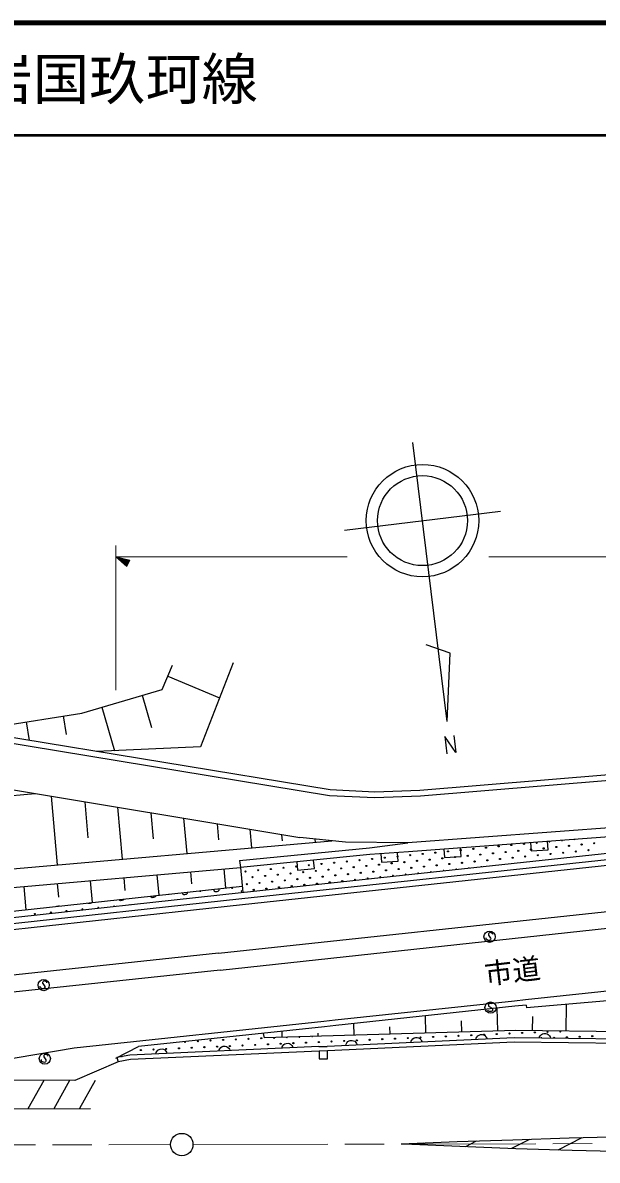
# Model space of a CAD drawing. Units: millimetres, scale not verified. Extents: x 40000 to 680000, y 20000 to 380000.
# Drawn here: x 245836 to 296925, y 278824 to 380000 of the extents above; entities that cross this region are included whole.
import ezdxf
from ezdxf.enums import TextEntityAlignment as Align

# ---------------------------------------------------------------- set-up
doc = ezdxf.new("R2010")
doc.units = ezdxf.units.MM
doc.header["$LTSCALE"] = 1000
doc.linetypes.add('CHAIN', pattern=[18.5, 12, -1.5, 3.5, -1.5])
for name, color, linetype, lineweight in [('M-BGD', 7, 'Continuous', 25), ('M-BGD-HTXT', 7, 'Continuous', 13), ('M-BMK', 2, 'CHAIN', 13), ('M-BMK-SRVR', 3, 'Continuous', 25), ('M-STR-STRC', 7, 'Continuous', 25), ('M-TTL', 2, 'Continuous', 140), ('M-TTL-LINE', 7, 'Continuous', 50)]:
    doc.layers.add(name, color=color, linetype=linetype, lineweight=lineweight)
doc.layers.add('M-TTL-TXT', color=7, linetype='Continuous')
doc.styles.add('ＭＳ ゴシック', font='')
doc.styles.get('ＭＳ ゴシック').set_extended_font_data('MS Gothic')

# ---------------------------------------------------------------- blocks, each defined once
blk = doc.blocks.new('BUHIN313')
at = {"color": 7, "linetype": 'Continuous', "lineweight": 25}
blk.add_lwpolyline([(-619, 423), (-1042, -196), (196, -1042), (619, -423)], dxfattribs=at)
blk = doc.blocks.new('BUHIN513')
at = {"color": 7, "linetype": 'Continuous', "lineweight": 25}
blk.add_lwpolyline([(-387, 317), (-283, 381), (-175, 418), (-31, 443), (92, 419), (205, 372), (325, 274), (393, 172), (440, 56), (446, -91), (431, -204), (387, -317)], dxfattribs=at)
blk = doc.blocks.new('BUHIN522')
at = {"color": 7, "linetype": 'Continuous', "lineweight": 25}
blk.add_lwpolyline([(-404, 295), (-304, 364), (-198, 408), (-56, 440), (68, 424), (184, 383), (309, 291), (383, 194), (437, 80), (450, -66), (441, -180), (404, -295)], dxfattribs=at)
blk = doc.blocks.new('BUHIN532')
at = {"color": 7, "linetype": 'Continuous', "lineweight": 25}
blk.add_lwpolyline([(-404, 295), (-304, 364), (-198, 407), (-56, 440), (68, 424), (183, 383), (309, 292), (383, 194), (436, 81), (450, -66), (441, -180), (404, -295)], dxfattribs=at)
blk = doc.blocks.new('BUHIN1421')
at = {"color": 7, "linetype": 'Continuous', "lineweight": 25}
blk.add_lwpolyline([(358, -7), (374, 31), (374, 72), (361, 124), (329, 195), (286, 246), (229, 281), (165, 287), (112, 266), (79, 248), (42, 209), (31, 166), (2, -148), (-27, -194), (-75, -238), (-132, -258), (-182, -262), (-238, -249), (-291, -188), (-338, -84), (-352, -35), (-352, 18), (-334, 70), (-297, 125)], dxfattribs=at)
blk.add_circle((0, 0), 498, dxfattribs=at)
blk = doc.blocks.new('BUHIN562')
at = {"color": 7, "linetype": 'Continuous', "lineweight": 13}
for points in [[(0, 0), (237, -1267), (805, -1006)], [(107, -233), (687, -974), (289, -1156)], [(159, -347), (625, -951), (313, -1094)], [(212, -463), (563, -928), (336, -1032)], [(264, -577), (501, -905), (359, -970)]]:
    blk.add_lwpolyline(points, close=True, dxfattribs=at)
for points in [[(53, -116), (749, -997), (266, -1219), (55, -119)], [(410, -895), (318, -693), (439, -882), (382, -908), (318, -693)]]:
    blk.add_lwpolyline(points, dxfattribs=at)
blk = doc.blocks.new('BUHIN592')
at = {"color": 3, "linetype": 'Continuous', "lineweight": 25}
blk.add_circle((0, 0), 995, dxfattribs=at)

msp = doc.modelspace()

# ---------------------------------------------------------------- linework, layer by layer
at = {"layer": 'M-BGD'}
for p, q in [((283568, 317849), (280532, 342664)), ((274434, 334866), (288330, 336566)), ((283832, 323926), (281725, 324676)), ((283568, 317849), (283832, 323926)), ((258246, 320704), (259149, 322874)), ((264535, 323067), (261638, 315606)), ((258734, 321877), (263330, 319964)), ((251080, 318603), (258246, 320704)), ((256454, 320178), (257289, 317330)), ((273163, 311760), (228225, 319156)), ((252872, 319128), (254007, 315253)), ((273108, 311242), (228140, 318643)), ((241205, 317020), (251080, 318603)), ((246142, 317811), (246406, 316164)), ((249434, 318339), (249698, 316691)), ((210533, 317477), (270469, 307537)), ((284347, 315079), (283364, 316518)), ((283364, 316518), (283560, 314981)), ((284159, 316610), (284347, 315079)), ((261638, 315606), (252391, 315179)), ((297958, 313108), (281162, 311725)), ((277142, 311566), (273163, 311760)), ((281162, 311725), (277142, 311566)), ((298001, 312590), (281193, 311205)), ((163237, 304087), (246934, 311440)), ((248940, 305106), (248405, 311196)), ((251347, 310708), (251628, 307499)), ((265255, 302630), (341993, 310878)), ((277139, 311046), (273108, 311242)), ((281193, 311205), (277139, 311046)), ((254693, 305612), (254288, 310220)), ((257230, 309732), (257434, 307411)), ((265313, 302093), (342096, 310346)), ((265368, 301576), (342195, 309833)), ((260447, 306117), (260172, 309244)), ((263114, 308756), (263240, 307324)), ((306160, 308997), (280092, 307047)), ((266201, 306622), (266056, 308268)), ((268858, 307768), (268906, 307225)), ((306220, 308199), (280152, 306249)), ((151527, 296549), (273316, 307248)), ((265096, 305472), (276666, 306615)), ((274533, 307124), (270469, 307537)), ((271865, 307120), (271842, 307388)), ((280092, 307047), (274533, 307124)), ((276666, 306615), (280092, 307047)), ((263229, 297235), (342636, 305784)), ((276699, 306006), (265206, 304864)), ((280152, 306249), (276699, 306006)), ((152541, 294967), (265206, 304864)), ((263723, 304734), (263872, 303045)), ((265096, 305472), (265206, 304864)), ((265206, 304864), (265410, 302647)), ((252034, 301756), (251864, 303692)), ((254829, 303953), (254928, 302828)), ((257953, 302401), (257794, 304213)), ((260759, 304474), (260851, 303423)), ((263390, 295743), (344087, 304450)), ((224565, 298765), (265359, 303207)), ((225400, 298290), (265254, 302630)), ((245934, 303171), (246115, 301111)), ((248899, 303432), (249004, 302233)), ((225457, 297753), (265313, 302093)), ((225511, 297235), (265369, 301576)), ((263230, 297235), (234890, 294195)), ((263390, 295743), (235048, 292704)), ((290547, 293116), (308482, 295060)), ((320786, 295041), (290624, 292375)), ((273615, 291303), (289555, 293013)), ((289608, 292516), (273672, 290806)), ((289555, 293013), (290547, 293116)), ((290599, 292619), (289608, 292516)), ((290599, 292619), (290624, 292375)), ((294154, 290306), (294189, 292690)), ((281691, 290137), (281646, 291662)), ((288078, 290325), (288018, 292345)), ((291167, 290350), (291186, 291596)), ((250417, 288826), (272609, 291186)), ((272664, 290689), (256134, 288931)), ((272609, 291186), (273615, 291303)), ((273672, 290806), (272664, 290689)), ((275305, 289949), (275275, 290978)), ((278498, 290043), (278479, 290680)), ((284885, 290231), (284855, 291232)), ((267322, 289714), (267237, 290112)), ((289674, 290372), (267322, 289714)), ((268919, 289761), (268903, 290289)), ((272112, 289855), (272104, 290128)), ((289531, 289714), (272909, 288944)), ((311366, 289471), (289531, 289714)), ((310579, 290064), (289674, 290372)), ((240017, 287053), (250417, 288826)), ((254114, 287912), (256134, 288931)), ((272168, 288936), (255367, 288173)), ((272186, 288537), (255414, 287775)), ((272168, 288936), (272909, 288944)), ((272928, 288545), (272186, 288537)), ((272186, 288537), (272193, 287842)), ((289538, 289314), (272928, 288545)), ((272935, 287850), (272928, 288545)), ((311348, 289071), (289538, 289314)), ((254325, 287567), (250454, 285914)), ((255367, 288173), (254208, 287952)), ((254208, 287952), (254325, 287567)), ((255414, 287775), (254325, 287567)), ((272193, 287842), (272935, 287850)), ((250454, 285914), (240151, 285945))]:
    msp.add_line(p, q, dxfattribs=at)
for points in [[(277678, 306075), (277730, 305327), (279226, 305432), (279174, 306180)], [(270206, 305361), (270280, 304615), (271773, 304763), (271699, 305509)], [(260478, 302676), (260471, 302607), (260451, 302554), (260424, 302515), (260357, 302471), (260292, 302449), (260232, 302441), (260168, 302432), (260116, 302447), (260069, 302480), (260037, 302552), (260039, 302628)], [(263286, 302981), (263295, 302945), (263287, 302867), (263267, 302814), (263240, 302775), (263174, 302731), (263109, 302709), (263048, 302700), (262984, 302691), (262933, 302707), (262886, 302739), (262853, 302812), (262857, 302930)], [(251984, 301751), (251974, 301737), (251908, 301693), (251843, 301671), (251782, 301662), (251718, 301653), (251667, 301669), (251620, 301701), (251615, 301710)], [(254827, 302060), (254818, 302035), (254791, 301996), (254724, 301952), (254659, 301930), (254599, 301922), (254535, 301913), (254483, 301928), (254436, 301961), (254412, 302015)], [(257656, 302368), (257654, 302348), (257634, 302295), (257607, 302256), (257541, 302212), (257476, 302190), (257415, 302181), (257351, 302172), (257300, 302188), (257253, 302220), (257220, 302293), (257221, 302321)], [(249091, 301433), (249026, 301411), (248966, 301403), (248902, 301394), (248850, 301409)], [(287593, 292725), (287565, 292755), (287528, 292773), (287475, 292783), (287398, 292783), (287333, 292765), (287278, 292728), (287245, 292673), (287243, 292615), (287245, 292578), (287265, 292528), (287300, 292500), (287573, 292343), (287603, 292298), (287623, 292235), (287618, 292175), (287600, 292128), (287565, 292083), (287488, 292060), (287373, 292060), (287323, 292068), (287275, 292090), (287235, 292128), (287200, 292185)]]:
    msp.add_lwpolyline(points, dxfattribs=at)
for centre, radius in [((281382, 335716), 5000), ((281382, 335716), 4000), ((285909, 306519), 49.8), ((287034, 306631), 49.8), ((288160, 306743), 49.8), ((289286, 306855), 49.8), ((290412, 306966), 49.8), ((292157, 306571), 49.8), ((293282, 306683), 49.8), ((294408, 306795), 49.8), ((295534, 306907), 49.8), ((296660, 307019), 49.8), ((275776, 305512), 49.8), ((276902, 305624), 49.8), ((278028, 305736), 49.8), ((279154, 305848), 49.8), ((280279, 305960), 49.8), ((281405, 306072), 49.8), ((282024, 305565), 49.8), ((282531, 306183), 49.8), ((283150, 305676), 49.8), ((283657, 306295), 49.8), ((284276, 305788), 49.8), ((284783, 306407), 49.8), ((285402, 305900), 49.8), ((286527, 306012), 49.8), ((287146, 305505), 49.8), ((287653, 306124), 49.8), ((288272, 305617), 49.8), ((288779, 306236), 49.8), ((289398, 305729), 49.8), ((289905, 306348), 49.8), ((290524, 305841), 49.8), ((291031, 306459), 49.8), ((291650, 305952), 49.8), ((292775, 306064), 49.8), ((293901, 306176), 49.8), ((295027, 306288), 49.8), ((296153, 306400), 49.8), ((265644, 304506), 49.8), ((266770, 304618), 49.8), ((267895, 304729), 49.8), ((269021, 304841), 49.8), ((270147, 304953), 49.8), ((271273, 305065), 49.8), ((271892, 304558), 49.8), ((272399, 305177), 49.8), ((273017, 304670), 49.8), ((273524, 305289), 49.8), ((274143, 304782), 49.8), ((274650, 305401), 49.8), ((275269, 304894), 49.8), ((276395, 305005), 49.8), ((277014, 304498), 49.8), ((277521, 305117), 49.8), ((278140, 304610), 49.8), ((278647, 305229), 49.8), ((279265, 304722), 49.8), ((279772, 305341), 49.8), ((280391, 304834), 49.8), ((280898, 305453), 49.8), ((281517, 304946), 49.8), ((282643, 305058), 49.8), ((283769, 305170), 49.8), ((284895, 305281), 49.8), ((286020, 305393), 49.8), ((266263, 303999), 49.8), ((266881, 303492), 49.8), ((267388, 304111), 49.8), ((268007, 303604), 49.8), ((268514, 304222), 49.8), ((269133, 303715), 49.8), ((269640, 304334), 49.8), ((270259, 303827), 49.8), ((270766, 304446), 49.8), ((271385, 303939), 49.8), ((272511, 304051), 49.8), ((273129, 303544), 49.8), ((273636, 304163), 49.8), ((274255, 303656), 49.8), ((274762, 304275), 49.8), ((275888, 304387), 49.8), ((265756, 303380), 49.8), ((266374, 302873), 49.8), ((267500, 302985), 49.8), ((268626, 303097), 49.8), ((269752, 303208), 49.8), ((270878, 303320), 49.8), ((272004, 303432), 49.8), ((246916, 300735), 49.8), ((248324, 300864), 49.8), ((249732, 300994), 49.8), ((287438, 292403), 498), ((261398, 289421), 49.8), ((262528, 289471), 49.8), ((263658, 289522), 49.8), ((264789, 289573), 49.8), ((265919, 289623), 49.8), ((267049, 289674), 49.8), ((272161, 289337), 49.8), ((273291, 289387), 49.8), ((274421, 289438), 49.8), ((275551, 289489), 49.8), ((276681, 289539), 49.8), ((277812, 289590), 49.8), ((278942, 289640), 49.8), ((280072, 289691), 49.8), ((281202, 289742), 49.8), ((282333, 289792), 49.8), ((283463, 289843), 49.8), ((284593, 289894), 49.8), ((285723, 289944), 49.8), ((286854, 289995), 49.8), ((287984, 290045), 49.8), ((289114, 290096), 49.8), ((290244, 290147), 49.8), ((291375, 290197), 49.8), ((292505, 290248), 49.8), ((294225, 289759), 49.8), ((295356, 289809), 49.8), ((296486, 289860), 49.8), ((256337, 288628), 49.8), ((257467, 288678), 49.8), ((258598, 288729), 49.8), ((259728, 288780), 49.8), ((260858, 288830), 49.8), ((261988, 288881), 49.8), ((263119, 288932), 49.8), ((264249, 288982), 49.8), ((265379, 289033), 49.8), ((266509, 289083), 49.8), ((267640, 289134), 49.8), ((268770, 289185), 49.8), ((269900, 289235), 49.8), ((271030, 289286), 49.8)]:
    msp.add_circle(centre, radius, dxfattribs=at)
for centre, start, end in [((291538, 307078), 128.00424, 60.74038), ((292664, 307190), 165.94498, 22.79964), ((293789, 307302), 195.93321, 352.81141), ((294915, 307414), 230.17312, 318.5715), ((283262, 304551), 23.16262, 169.10661), ((284388, 304663), 34.54316, 157.72608), ((285513, 304774), 47.33326, 144.93598), ((286639, 304886), 63.44279, 128.82644), ((275381, 303768), 285.17616, 267.09308), ((276507, 303880), 312.55734, 239.7119), ((277633, 303991), 327.69115, 224.57809), ((278758, 304103), 340.10562, 212.16361), ((279884, 304215), 351.30713, 200.96211), ((281010, 304327), 1.94868, 190.32056), ((282136, 304439), 12.44549, 179.82375), ((261638, 302801), 185.43632, 6.99387), ((264454, 303061), 113.10507, 79.32512), ((265249, 302761), 274.93482, 87.55223), ((255365, 301513), 58.63118, 133.79867), ((258821, 302542), 254.6002, 297.82999), ((251141, 301124), 327.73864, 224.6912), ((252549, 301254), 357.55094, 194.87891), ((253957, 301383), 24.93299, 167.49686), ((260268, 289370), 185.80206, 6.34127), ((268179, 289725), 164.61617, 18.75568), ((269310, 289775), 184.86019, 358.51166), ((270440, 289826), 205.53205, 337.8398), ((271570, 289876), 230.55344, 312.81841), ((291965, 289658), 36.0001, 142.72153), ((293095, 289708), 316.95798, 221.76365), ((293635, 290299), 161.75867, 16.5548), ((254667, 287987), 65.18562, 138.37215)]:
    msp.add_arc(centre, 49.8, start, end, dxfattribs=at)
at = {"layer": 'M-BGD-HTXT'}
for p, q in [((254114, 320642), (254114, 333489)), ((254114, 332489), (274693, 332489)), ((287287, 332489), (298847, 332489))]:
    msp.add_line(p, q, dxfattribs=at)
at = {"layer": 'M-BMK'}
for p, q in [((260978, 280225), (358978, 280439)), ((160978, 280006), (258978, 280221))]:
    msp.add_line(p, q, dxfattribs=at)
at = {"layer": 'M-STR-STRC'}
for p, q in [((247698, 285922), (246296, 283408)), ((249984, 285915), (248587, 283411)), ((252269, 285908), (250878, 283413)), ((204051, 283361), (251873, 283414)), ((281431, 280337), (281148, 280193)), ((286172, 280511), (285208, 280019)), ((290889, 280671), (289293, 279857)), ((295565, 280811), (293418, 279716))]:
    msp.add_line(p, q, dxfattribs=at)
for points in [[(359327, 281201), (354345, 281195), (349349, 281198), (344361, 281195), (339362, 281180), (334372, 281158), (329373, 281140), (324383, 281128), (319383, 281115), (314394, 281094), (309394, 281056), (304405, 280996), (299407, 280906), (294421, 280780), (289426, 280624), (284461, 280450), (279497, 280265)], [(359458, 279587), (354474, 279608), (349478, 279598), (344490, 279584), (339490, 279576), (334502, 279567), (329503, 279558), (324519, 279552), (319523, 279553), (314534, 279559), (309535, 279538), (304606, 279522), (299679, 279567), (294692, 279679), (289697, 279842), (284711, 280040), (279716, 280256), (279607, 280261), (279497, 280265)]]:
    msp.add_lwpolyline(points, dxfattribs=at)
at = {"layer": 'M-TTL'}
msp.add_line((680000, 380000), (40000, 380000), dxfattribs=at)
at = {"layer": 'M-TTL-LINE'}
msp.add_line((40000, 370000), (680000, 370000), dxfattribs=at)

# ---------------------------------------------------------------- block references
at = {"layer": 'M-BGD', "rotation": 38.71674}
for name, p in [('BUHIN313', (291749, 307136)), ('BUHIN313', (284018, 306545)), ('BUHIN532', (269368, 288809)), ('BUHIN522', (275062, 289066)), ('BUHIN522', (280850, 289325)), ('BUHIN522', (286637, 289585)), ('BUHIN513', (292261, 289684)), ('BUHIN532', (258167, 288301)), ('BUHIN532', (263767, 288555))]:
    msp.add_blockref(name, p, dxfattribs=at)
at = {"layer": 'M-BGD-HTXT', "rotation": 38.71674}
msp.add_blockref('BUHIN562', (254114, 332489), dxfattribs=at)
at = {"layer": 'M-BMK-SRVR', "rotation": 38.71674}
msp.add_blockref('BUHIN592', (259978, 280223), dxfattribs=at)
at = {"layer": 'M-STR-STRC', "rotation": 38.71674}
for p in [(287347, 298700), (247696, 294400), (247799, 287864)]:
    msp.add_blockref('BUHIN1421', p, dxfattribs=at)

# ---------------------------------------------------------------- texts
at = {"layer": 'M-BGD-HTXT', "style": 'ＭＳ ゴシック'}
msp.add_text('市道', height=1833, rotation=6.7, dxfattribs=at).set_placement((287071, 293913), align=Align.BOTTOM_LEFT)
at = {"layer": 'M-TTL-TXT', "style": 'ＭＳ ゴシック'}
msp.add_text('主要地方道岩国玖珂線', height=3666, dxfattribs=at).set_placement((216734, 375000), align=Align.MIDDLE_LEFT)

doc.saveas('drawing.dxf')
